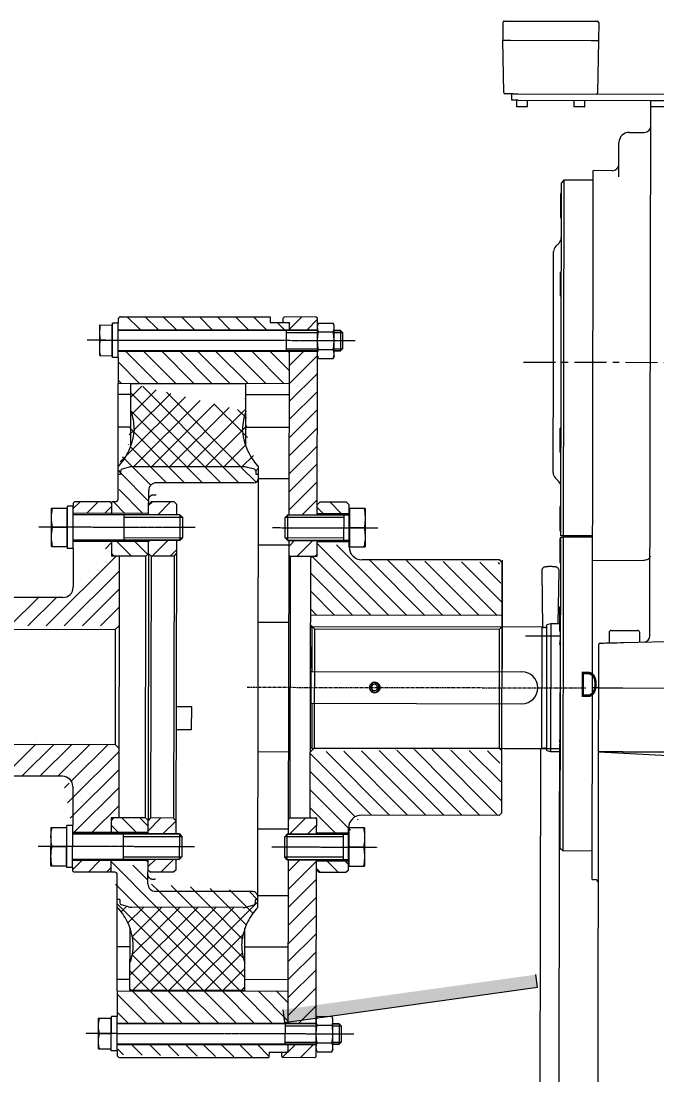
# Model space of a CAD drawing. Extents: x 766778 to 845620, y 133762 to 209800.
# Drawn here: x 787697 to 788195, y 190082 to 190907 of the extents above; entities that cross this region are included whole.
import ezdxf

# ---------------------------------------------------------------- set-up
doc = ezdxf.new("R2010")
doc.units = 0
doc.header["$MEASUREMENT"] = 0
doc.linetypes.add('CENTER', pattern=[2, 1.25, -0.25, 0.25, -0.25])
doc.linetypes.add('CENTERX2', pattern=[4, 2.5, -0.5, 0.5, -0.5])
doc.layers.get('0').update_dxf_attribs({"color": 1, "linetype": 'CONTINUOUS'})
doc.layers.add('ACHSEN', color=7, linetype='CONTINUOUS')
doc.styles.add('SLDTEXTSTYLE1', font='TXT', dxfattribs={"width": 0.75})

# ---------------------------------------------------------------- blocks, each defined once
blk = doc.blocks.new('fifui')
at = {"color": 252, "linetype": 'Continuous', "lineweight": 5}
for p, q in [((404798.09, -8103.14), (404861.1, -8103.14)), ((404792.09, -8104.14), (404792.09, -8118.14)), ((404867.09, -8104.14), (404867.09, -8118.14)), ((404792.09, -8118.14), (404798.09, -8118.14)), ((404792.81, -8159.16), (404792.09, -8118.14)), ((404798.09, -8118.14), (404861.1, -8118.14)), ((404861.1, -8118.14), (404867.09, -8118.14)), ((404867.09, -8118.14), (404866.38, -8159.16)), ((404798.81, -8160.14), (404793.81, -8160.14)), ((404800.32, -8160.14), (404798.81, -8160.14)), ((404799.09, -8165.14), (404799.09, -8160.14)), ((404800.32, -8160.14), (404804.09, -8160.14)), ((404804.09, -8160.14), (404920.09, -8160.14)), ((404804.09, -8165.14), (404799.09, -8165.14)), ((404802.84, -8165.14), (404802.84, -8169.89)), ((404804.09, -8165.14), (404908.09, -8165.14)), ((404811.34, -8169.89), (404811.34, -8165.14)), ((404847.84, -8165.14), (404847.84, -8169.89)), ((404856.34, -8169.89), (404856.34, -8165.14)), ((404908.09, -8170.14), (404908.09, -8165.14)), ((404908.09, -8165.14), (404928.09, -8165.14)), ((404811.09, -8170.14), (404803.09, -8170.14)), ((404856.09, -8170.14), (404848.09, -8170.14)), ((404928.09, -8170.14), (404908.09, -8170.14)), ((404908.09, -8584.19), (404908.09, -8170.14)), ((404891.09, -8190.14), (404903.09, -8190.14)), ((404883.09, -8225), (404883.09, -8198.14)), ((404878.09, -8220.14), (404863.09, -8220.14)), ((404863.09, -8470.81), (404863.09, -8220.14)), ((404840.09, -8227.64), (404838.09, -8229.64)), ((404838.09, -8506.14), (404838.09, -8229.64)), ((404863.09, -8227.64), (404840.09, -8227.64)), ((404840.09, -8227.64), (404840.09, -8506.14)), ((404837.59, -8245.95), (404837.59, -8238.34)), ((404837.59, -8256.94), (404837.59, -8245.95)), ((404836.34, -8276.9), (404833.85, -8279.38)), ((404832.09, -8370.14), (404832.09, -8283.62)), ((404837.59, -8308.89), (404837.59, -8299.59)), ((404837.59, -8318.19), (404837.59, -8308.89)), ((404832.09, -8456.65), (404832.09, -8370.14)), ((404837.59, -8431.39), (404837.59, -8422.09)), ((404837.59, -8440.69), (404837.59, -8431.39)), ((404833.85, -8460.9), (404836.34, -8463.38)), ((404863.09, -8525.26), (404863.09, -8470.81)), ((404837.59, -8494.6), (404837.59, -8483.34)), ((404837.59, -8501.94), (404837.59, -8494.6)), ((404838.09, -8750.64), (404838.09, -8507.14)), ((404838.09, -8507.14), (404840.09, -8507.14)), ((404863.09, -8506.14), (404840.09, -8506.14)), ((404840.09, -8507.14), (404840.09, -8752.64)), ((404863.09, -8507.14), (404840.09, -8507.14)), ((404855.37, -8506.14), (404854.25, -8507.14)), ((404837.59, -8508.63), (404837.59, -8508.34)), ((404837.59, -8526.94), (404837.59, -8508.63)), ((404863.09, -8525.26), (404903.09, -8525.26)), ((404863.09, -8592.19), (404863.09, -8525.26)), ((404823.25, -8533.61), (404824.02, -8577.81)), ((404836.21, -8575.14), (404836.94, -8533.61)), ((404837.59, -8571.39), (404837.59, -8562.09)), ((404837.59, -8580.69), (404837.59, -8571.39)), ((404643.39, -8577.64), (404642.39, -8578.64)), ((404642.39, -8612.64), (404642.39, -8578.64)), ((404823.39, -8577.64), (404643.39, -8577.64)), ((404643.39, -8577.64), (404643.39, -8612.64)), ((404824.31, -8577.88), (404823.39, -8577.64)), ((404823.39, -8577.64), (404823.39, -8672.64)), ((404825.79, -8577.94), (404824.72, -8577.94)), ((404830.39, -8575.14), (404827.39, -8575.94)), ((404827.39, -8674.33), (404827.39, -8575.94)), ((404837.59, -8575.14), (404830.39, -8575.14)), ((404830.39, -8575.14), (404830.39, -8675.14)), ((404876.09, -8581.74), (404876.09, -8589.9)), ((404877.69, -8580.14), (404898.49, -8580.14)), ((404900.09, -8589.28), (404900.09, -8581.74)), ((404869.07, -8590.09), (404869.26, -8590.08)), ((404869.26, -8590.08), (404869.81, -8590.07)), ((404869.81, -8590.07), (404870.73, -8590.04)), ((404870.73, -8590.04), (404871.99, -8590.01)), ((404871.99, -8590.01), (404873.56, -8589.97)), ((404873.56, -8589.97), (404875.42, -8589.92)), ((404875.42, -8589.92), (404877.53, -8589.87)), ((404877.53, -8589.87), (404879.85, -8589.81)), ((404879.85, -8589.81), (404882.33, -8589.74)), ((404882.33, -8589.74), (404884.92, -8589.67)), ((404884.92, -8589.67), (404887.57, -8589.6)), ((404887.57, -8589.6), (405058.09, -8585.14)), ((404863.09, -8625.14), (404863.09, -8592.19)), ((404868.09, -8625.14), (404868.09, -8591.09)), ((404642.89, -8612.64), (404642.39, -8612.64)), ((404642.39, -8613.64), (404642.39, -8612.64)), ((404642.39, -8613.64), (404642.39, -8636.64)), ((404642.89, -8637.64), (404642.89, -8612.64)), ((404642.89, -8612.64), (404807.89, -8612.64)), ((404694.82, -8625.76), (404695.91, -8626.03)), ((404694.88, -8625.37), (404696, -8625.47)), ((404695.91, -8626.03), (404696.27, -8626.13)), ((404696, -8625.47), (404696.38, -8625.51)), ((404868.09, -8625.14), (404863.09, -8625.14)), ((404863.09, -8775.14), (404863.09, -8625.14)), ((404868.09, -8675.14), (404868.09, -8625.14)), ((404868.09, -8625.14), (404887.05, -8625.14)), ((404887.05, -8625.14), (404962.69, -8625.14)), ((404642.39, -8637.64), (404642.39, -8636.64)), ((404642.39, -8671.64), (404642.39, -8637.64)), ((404642.39, -8637.64), (404642.89, -8637.64)), ((404642.89, -8637.64), (404807.89, -8637.64)), ((404643.39, -8637.64), (404643.39, -8672.64)), ((404642.39, -8671.64), (404643.39, -8672.64)), ((404643.39, -8672.64), (404823.39, -8672.64)), ((404822.59, -8672.64), (404822.59, -8978.38)), ((404823.39, -8672.64), (404824.31, -8672.39)), ((404824.72, -8672.34), (404825.79, -8672.34)), ((404837.59, -8678.71), (404837.59, -8669.59)), ((404827.39, -8674.33), (404830.39, -8675.14)), ((404830.39, -8675.14), (404837.59, -8675.14)), ((404837.59, -8688.19), (404837.59, -8678.71)), ((404887.05, -8675.14), (404868.09, -8675.14)), ((404868.09, -8675.14), (404868.09, -8675.18)), ((404868.09, -8675.18), (405058.09, -8685.14)), ((404868.09, -8989.94), (404868.09, -8679.93)), ((404887.05, -8675.14), (404962.69, -8675.14)), ((404837.6, -8723.22), (404837.6, -8688.3)), ((404837.59, -8733.66), (404837.59, -8723.34)), ((404837.59, -8741.94), (404837.59, -8733.66)), ((404837.6, -8978.38), (404837.6, -8742.05)), ((404838.09, -8750.64), (404840.09, -8752.64)), ((404840.09, -8752.64), (404863.09, -8752.64)), ((404863.09, -8775.14), (404865.09, -8775.14))]:
    blk.add_line(p, q, dxfattribs=at)
at = {"color": 252, "linetype": 'CENTERX2', "lineweight": 5, "ltscale": 10}
blk.add_line((404808.66, -8370.14), (405758.06, -8370.14), dxfattribs=at)
at = {"color": 252, "linetype": 'CENTERX2', "lineweight": 5}
blk.add_line((404592.89, -8625.14), (404857.89, -8625.14), dxfattribs=at)
at = {"color": 252, "linetype": 'Continuous', "lineweight": 5}
for centre, radius, start, end in [((404793.09, -8104.14), 1, 90, 180), ((404866.09, -8104.14), 1, 0, 90), ((404793.81, -8159.14), 1, 181, 270), ((404865.38, -8159.14), 1, 270, 359), ((404803.09, -8169.89), 0.25, 180, 270), ((404811.09, -8169.89), 0.25, 270, 0), ((404848.09, -8169.89), 0.25, 180, 270), ((404856.09, -8169.89), 0.25, 270, 0), ((404903.09, -8185.14), 5, 270, 0), ((404891.09, -8198.14), 8, 90, 180), ((404878.09, -8215.14), 5, 270, 0), ((404838.79, -8238.34), 1.2, 125.68533, 180), ((404838.79, -8256.94), 1.2, 180, 234.31467), ((404832.09, -8272.65), 6, 315, 0), ((404838.09, -8283.62), 6, 135, 180), ((404838.79, -8299.59), 1.2, 125.68533, 180), ((404838.79, -8318.19), 1.2, 180, 234.31467), ((404838.79, -8422.09), 1.2, 125.68533, 180), ((404838.79, -8440.69), 1.2, 180, 234.31467), ((404838.09, -8456.65), 6, 180, 225), ((404832.09, -8467.62), 6, 0, 45), ((404838.79, -8483.34), 1.2, 125.68533, 180), ((404838.79, -8501.94), 1.2, 180, 234.31467), ((404838.79, -8508.34), 1.2, 125.68533, 180), ((404838.79, -8526.94), 1.2, 180, 234.31467), ((404838.79, -8562.09), 1.2, 125.68533, 180), ((404824.72, -8576.34), 1.6, 255, 270), ((404825.79, -8576.34), 1.6, 270, 0), ((404838.79, -8580.69), 1.2, 180, 234.31467), ((404877.69, -8581.74), 1.6, 90, 180), ((404898.49, -8581.74), 1.6, 0, 90), ((404869.09, -8591.09), 1, 91.5, 180), ((404903.09, -8584.19), 5, 271.5, 0), ((404807.89, -8625.14), 12.5, 270, 90), ((404692.39, -8625.14), 4, 354.70265, 345.70265), ((404692.39, -8625.14), 3.63, 354.70265, 345.70265), ((404692.39, -8625.14), 2.5, 354.70265, 345.70265), ((404692.89, -8625.14), 4, 0, 93.58335), ((404692.89, -8625.14), 4, 266.41664, 0), ((404824.72, -8673.94), 1.6, 90, 105), ((404825.79, -8673.94), 1.6, 0, 90), ((404838.79, -8669.59), 1.2, 125.68533, 180), ((404838.79, -8688.19), 1.2, 180, 234.31467), ((404838.79, -8723.34), 1.2, 125.68533, 180), ((404838.79, -8741.94), 1.2, 180, 234.31467), ((404865.09, -8778.14), 3, 0, 90)]:
    blk.add_arc(centre, radius, start, end, dxfattribs=at)
for points, knots in [([(404793.09, -8103.14), (404793.12, -8103.14), (404793.18, -8103.14), (404793.78, -8103.14), (404794.91, -8103.14), (404796.41, -8103.14), (404797.53, -8103.14), (404798.09, -8103.14)], [0, 0, 0, 0, 0.141247, 0.355898, 0.570569, 0.785286, 1, 1, 1, 1]), ([(404861.1, -8103.14), (404861.46, -8103.14), (404862.39, -8103.14), (404863.8, -8103.14), (404865.07, -8103.14), (404865.93, -8103.14), (404866.04, -8103.14), (404866.09, -8103.14)], [0, 0, 0, 0, 0.141248, 0.3559, 0.570571, 0.785287, 1, 1, 1, 1]), ([(404840.09, -8506.14), (404839.55, -8506.14), (404838.85, -8506.14), (404838.23, -8506.14), (404838.09, -8506.14)], [0, 0, 0, 0, 0.7780738, 1, 1, 1, 1]), ([(404908.09, -8521.86), (404908.09, -8521.88), (404908.09, -8522.13), (404907.98, -8522.76), (404907.42, -8523.7), (404906.28, -8524.56), (404904.78, -8525.15), (404903.66, -8525.22), (404903.09, -8525.26)], [0, 0, 0, 0, 0.009692, 0.141371, 0.356055, 0.570713, 0.785355, 1, 1, 1, 1]), ([(404829.65, -8530.27), (404829.47, -8530.27), (404828.9, -8530.27), (404827.99, -8530.31), (404826.99, -8530.37), (404826.27, -8530.44), (404825.67, -8530.56), (404825.02, -8530.77), (404824.36, -8531.18), (404823.81, -8531.74), (404823.41, -8532.49), (404823.22, -8533.16), (404823.27, -8533.54), (404823.28, -8533.62)], [0, 0, 0, 0, 0.0561685, 0.1812539, 0.3088008, 0.4450964, 0.5325392, 0.6221894, 0.7037958, 0.7844894, 0.8764221, 0.9746071, 1, 1, 1, 1]), ([(404836.94, -8533.56), (404836.91, -8533.23), (404836.85, -8532.63), (404836.46, -8531.88), (404835.99, -8531.33), (404835.49, -8530.95), (404834.99, -8530.71), (404834.54, -8530.57), (404834.06, -8530.47), (404833.46, -8530.39), (404832.59, -8530.32), (404831.49, -8530.28), (404830.47, -8530.26), (404829.86, -8530.27), (404829.65, -8530.27)], [0, 0, 0, 0, 0.096573, 0.176314, 0.246126, 0.308491, 0.364991, 0.419743, 0.483988, 0.582008, 0.698572, 0.821334, 0.937184, 1, 1, 1, 1]), ([(404868.09, -8679.93), (404868.09, -8679.92), (404868.09, -8679.28), (404868.09, -8678), (404868.09, -8676.5), (404868.09, -8675.54), (404868.09, -8675.4), (404868.09, -8675.36)], [0, 0, 0, 0, 0.002088, 0.311786, 0.62228, 0.868373, 1, 1, 1, 1])]:
    blk.add_open_spline(points, degree=3, knots=knots, dxfattribs=at)
at = {"color": 252, "lineweight": 5, "style": 'SLDTEXTSTYLE1', "width": 0.75}
blk.add_text('D', height=20, dxfattribs=at).set_placement((404852.96, -8632.39))
blk = doc.blocks.new('_FILLED')
at = {"color": 0, "linetype": 'ByBlock'}
blk.add_solid([(0, 0), (-1, 0.13), (-1, -0.13)], dxfattribs=at)
blk = doc.blocks.new('A$C7EB86452')
at = {"lineweight": 5, "ltscale": 100}
blk.add_hatch(color=252, dxfattribs=at).paths.add_polyline_path([(1046.58, -1162.14), (846.58, -1162.14), (846.58, -1172.14), (1046.58, -1172.14)])
at = {"color": 252, "linetype": 'Continuous', "lineweight": 5}
for p, q in [((793.36, -608.86), (792.94, -611.88)), ((795.62, -607.16), (911.48, -623.44)), ((809.07, -619.2), (800.52, -607.85)), ((823.08, -621.17), (814.53, -609.81)), ((775.03, -635.11), (778.37, -611.35)), ((777.3, -620.25), (777.37, -618.77)), ((777.37, -618.77), (777.54, -617.29)), ((777.54, -617.29), (777.79, -615.82)), ((777.79, -615.82), (778.12, -614.37)), ((778.12, -614.37), (778.54, -612.92)), ((778.37, -611.35), (788.08, -612.71)), ((778.54, -612.92), (779.04, -611.44)), ((784.74, -636.48), (788.08, -612.71)), ((946.66, -639.04), (792.17, -617.33)), ((792.24, -616.83), (946.73, -638.54)), ((837.08, -623.13), (828.53, -611.78)), ((851.09, -625.1), (842.53, -613.75)), ((865.09, -627.07), (856.54, -615.72)), ((879.1, -629.04), (870.54, -617.69)), ((776.12, -627.71), (776.45, -626.26)), ((776.45, -626.26), (776.87, -624.81)), ((776.87, -624.81), (777.37, -623.33)), ((777.3, -621.76), (777.3, -620.25)), ((777.37, -623.33), (777.3, -621.76)), ((777.37, -623.33), (786.41, -624.6)), ((893.1, -631.01), (884.55, -619.66)), ((907.11, -632.97), (898.55, -621.62)), ((911.48, -623.44), (910.89, -627.65)), ((920.8, -629.04), (921.25, -625.82)), ((921.25, -625.82), (922.38, -624.97)), ((947.13, -628.45), (922.38, -624.97)), ((924.99, -635.1), (935.91, -626.87)), ((775.03, -635.11), (784.74, -636.48)), ((775.63, -632.14), (775.7, -630.65)), ((775.63, -633.65), (775.63, -632.14)), ((775.7, -635.21), (775.63, -633.65)), ((775.7, -630.65), (775.87, -629.17)), ((775.87, -629.17), (776.12, -627.71)), ((789.88, -633.67), (944.36, -655.38)), ((944.43, -654.88), (789.95, -633.17)), ((816.77, -662.64), (795.53, -634.46)), ((910.89, -627.65), (925.75, -629.74)), ((921.11, -634.94), (916.17, -628.39)), ((921.29, -629.11), (920.87, -628.55)), ((925.61, -630.73), (924.76, -629.6)), ((924.87, -635.98), (925.75, -629.74)), ((938.56, -637.4), (947.87, -630.38)), ((947.98, -629.58), (947.13, -628.45)), ((947.21, -635.08), (947.98, -629.58)), ((789.18, -638.62), (786.41, -658.37)), ((802.76, -660.67), (788.7, -642.01)), ((830.77, -664.61), (809.54, -636.43)), ((844.78, -666.58), (823.54, -638.4)), ((858.78, -668.55), (837.55, -640.37)), ((872.79, -670.51), (851.55, -642.33)), ((922.39, -635.63), (920.17, -651.47)), ((922.17, -637.21), (946.43, -640.62)), ((959.31, -642.43), (965.74, -643.34)), ((964.38, -641.53), (959.53, -640.85)), ((964.38, -641.53), (962.15, -657.37)), ((965.74, -643.34), (963.96, -656.01)), ((964.38, -641.53), (965.74, -643.34)), ((886.79, -672.48), (865.56, -644.3)), ((900.8, -674.45), (879.56, -646.27)), ((914.8, -676.42), (893.57, -648.24)), ((904.77, -779.02), (922.64, -651.82)), ((920.47, -667.32), (907.57, -650.21)), ((920.39, -649.89), (944.65, -653.3)), ((773.74, -748.49), (786.4, -658.38)), ((786.41, -658.37), (919.1, -677.02)), ((788.76, -658.7), (786.74, -656.02)), ((796.31, -659.77), (796.24, -660.24)), ((919.09, -677.11), (943.94, -658.39)), ((921.06, -663.11), (933.37, -653.83)), ((922.43, -653.31), (921.57, -652.18)), ((926.55, -782.08), (943.87, -658.84)), ((962.15, -657.37), (957.3, -656.69)), ((957.53, -655.11), (963.96, -656.01)), ((962.15, -657.37), (963.96, -656.01)), ((795.05, -668.74), (785.14, -667.35)), ((789.45, -708.6), (796.24, -660.26)), ((793.71, -683.95), (815.24, -667.72)), ((794.78, -670.61), (804.31, -663.43)), ((795.25, -667.31), (844.51, -732.68)), ((885.36, -672.79), (796.24, -660.26)), ((805.07, -663.73), (858.51, -734.65)), ((784.8, -715.7), (837.09, -676.3)), ((793.74, -696.44), (826.16, -672.01)), ((822.85, -670.71), (872.52, -736.62)), ((878.57, -721.12), (885.36, -672.79)), ((885.43, -672.3), (885.37, -672.77)), ((917.12, -691.12), (941.97, -672.39)), ((789.2, -724.91), (848.01, -680.59)), ((792.55, -684.81), (793.31, -684.25)), ((793.28, -681.32), (830.5, -730.71)), ((803.2, -726.88), (858.94, -684.88)), ((858.41, -684.67), (877.63, -710.18)), ((882.98, -684.04), (883.66, -684.94)), ((917.84, -686), (884.17, -681.27)), ((884.18, -678.38), (884.62, -678.04)), ((791.5, -693.97), (781.6, -692.58)), ((817.21, -728.85), (869.86, -689.17)), ((876.19, -691.65), (880.24, -697.02)), ((881.03, -693.27), (882.66, -692.05)), ((915.15, -705.12), (940, -686.4)), ((789.4, -699.71), (793.59, -696.55)), ((790.54, -694.31), (793.23, -697.86)), ((793.41, -698.11), (816.5, -728.75)), ((793.83, -695.88), (793.61, -697.25)), ((793.83, -695.88), (793.61, -697.25)), ((831.21, -730.81), (880.79, -693.46)), ((880.67, -697.59), (882, -699.35)), ((913.18, -719.13), (938.03, -700.4)), ((787.53, -706.93), (787.8, -707.28)), ((789.18, -709.11), (802.49, -726.78)), ((845.21, -732.78), (877.79, -708.24)), ((877.69, -709.07), (877.86, -707.69)), ((877.69, -709.07), (877.86, -707.69)), ((877.88, -708.16), (881.57, -705.39)), ((914.29, -711.23), (880.62, -706.5)), ((779.53, -719.68), (783.29, -716.84)), ((781.84, -715.99), (782.84, -717.32)), ((783.13, -717.69), (788.49, -724.81)), ((878.25, -711), (880.92, -714.55)), ((911.22, -733.13), (936.06, -714.41)), ((720.44, -818.75), (29.22, -721.61)), ((776.9, -726.04), (778.6, -728.3)), ((785.89, -724.79), (780.19, -725.49)), ((788.49, -724.81), (788.49, -724.81)), ((875.01, -736.97), (788.5, -724.81)), ((800.71, -741.02), (788.77, -725.18)), ((859.22, -734.75), (878.39, -720.3)), ((880.49, -718.73), (880.64, -718.61)), ((778.43, -729.46), (776.45, -729.18)), ((778.6, -728.3), (778.06, -727.59)), ((778.8, -726.85), (778.43, -729.46)), ((797.32, -753.15), (778.82, -728.59)), ((802.54, -726.84), (802.49, -726.78)), ((813.13, -740.9), (802.73, -727.09)), ((816.59, -728.87), (816.5, -728.75)), ((827.14, -742.86), (816.69, -729)), ((830.64, -730.9), (830.5, -730.71)), ((841.14, -744.83), (830.65, -730.91)), ((844.61, -732.81), (844.51, -732.68)), ((855.15, -746.8), (844.69, -732.93)), ((873.22, -736.72), (883.46, -729.01)), ((909.25, -747.14), (934.1, -728.41)), ((1.33, -742.63), (757.56, -849.22)), ((791.54, -762.1), (775.6, -740.94)), ((880.52, -750.37), (805.26, -739.79)), ((838.2, -1080.19), (886.22, -738.55)), ((858.56, -734.72), (858.51, -734.65)), ((869.15, -748.77), (858.74, -734.95)), ((872.52, -736.63), (872.52, -736.62)), ((882.02, -749.23), (872.79, -736.98)), ((882.81, -739.91), (877.53, -737.67)), ((883.77, -741.61), (883.4, -744.21)), ((883.78, -741.28), (886.08, -739.55)), ((884.36, -735.72), (886.05, -737.96)), ((907.28, -761.14), (932.13, -742.42)), ((717.1, -777.89), (721.27, -748.18)), ((720.96, -751.97), (721.48, -750.16)), ((721.27, -748.18), (733.45, -749.89)), ((721.48, -750.16), (722.11, -748.3)), ((729.28, -779.6), (733.45, -749.89)), ((738.05, -750.93), (744.13, -746.35)), ((738.66, -746.59), (738.32, -749.06)), ((738.66, -746.59), (739.79, -745.74)), ((767.52, -749.63), (739.79, -745.74)), ((747.97, -755.97), (758.14, -748.31)), ((768.44, -750.27), (767.12, -759.68)), ((768.37, -750.76), (767.52, -749.63)), ((768.44, -750.27), (769.01, -749.84)), ((771.48, -750.19), (769.01, -749.84)), ((777.54, -760.13), (769.88, -749.97)), ((795.84, -763.71), (798.48, -744.9)), ((797.83, -751.05), (797.91, -750.89)), ((797.91, -750.89), (798, -750.72)), ((798, -750.72), (798.09, -750.56)), ((798.09, -750.56), (798.19, -750.4)), ((798.19, -750.4), (798.3, -750.25)), ((798.3, -750.25), (798.42, -750.1)), ((798.42, -750.1), (798.55, -749.95)), ((798.55, -749.95), (798.69, -749.81)), ((798.69, -749.81), (798.83, -749.68)), ((798.83, -749.68), (798.99, -749.55)), ((798.99, -749.55), (799.15, -749.43)), ((799.15, -749.43), (799.33, -749.31)), ((799.33, -749.31), (799.51, -749.21)), ((799.51, -749.21), (799.7, -749.11)), ((799.7, -749.11), (799.91, -749.02)), ((799.91, -749.02), (800.12, -748.94)), ((800.12, -748.94), (800.35, -748.88)), ((800.35, -748.88), (800.58, -748.82)), ((800.58, -748.82), (800.82, -748.78)), ((800.82, -748.78), (801.08, -748.75)), ((801.08, -748.75), (801.34, -748.74)), ((801.34, -748.74), (801.6, -748.74)), ((801.6, -748.74), (801.88, -748.76)), ((801.88, -748.76), (802.12, -748.79)), ((802.12, -748.79), (802.16, -748.79)), ((802.16, -748.79), (802.45, -748.84)), ((802.45, -748.84), (802.74, -748.91)), ((802.74, -748.91), (803.03, -749)), ((803.03, -749), (803.33, -749.1)), ((803.33, -749.1), (803.62, -749.21)), ((803.62, -749.21), (803.91, -749.35)), ((882.66, -750.08), (882.02, -749.23)), ((885.38, -744.49), (883.4, -744.21)), ((908.7, -751), (884.94, -747.66)), ((719.93, -759.31), (720.03, -757.46)), ((720.03, -757.46), (720.23, -755.61)), ((720.23, -755.61), (720.54, -753.78)), ((720.54, -753.78), (720.96, -751.97)), ((820.1, -767.12), (737.41, -755.5)), ((795.98, -762.72), (737.55, -754.51)), ((761.98, -757.94), (768, -753.4)), ((796.82, -756.73), (800.15, -754.22)), ((796.95, -755.79), (799.21, -754.09)), ((797.41, -752.51), (797.44, -752.32)), ((797.44, -752.32), (797.48, -752.13)), ((797.48, -752.13), (797.52, -751.94)), ((797.52, -751.94), (797.57, -751.76)), ((797.57, -751.76), (797.62, -751.58)), ((797.62, -751.58), (797.68, -751.4)), ((797.68, -751.4), (797.75, -751.23)), ((797.75, -751.23), (797.83, -751.05)), ((817.03, -756.59), (799.21, -754.09)), ((802.86, -764.7), (814.15, -756.19)), ((818.74, -758.85), (817.03, -756.59)), ((817.62, -766.77), (818.74, -758.85)), ((905.31, -775.15), (930.16, -756.42)), ((718.45, -768.63), (718.87, -766.82)), ((718.87, -766.82), (719.39, -765.01)), ((719.39, -765.01), (720.02, -763.15)), ((719.93, -761.2), (719.93, -759.31)), ((720.02, -763.15), (719.93, -761.2)), ((720.02, -763.15), (731.37, -764.75)), ((776.53, -761), (773.74, -780.8)), ((776.25, -762.98), (821.8, -769.38)), ((816.86, -766.67), (817.73, -766.02)), ((820.1, -767.12), (817.32, -786.93)), ((820.1, -767.12), (821.8, -769.38)), ((717.84, -774.17), (717.94, -772.31)), ((717.84, -776.05), (717.84, -774.17)), ((717.94, -772.31), (718.14, -770.46)), ((718.14, -770.46), (718.45, -768.63)), ((817.32, -786.93), (734.63, -775.31)), ((821.8, -769.38), (819.57, -785.22)), ((914.9, -780.44), (928.19, -770.43)), ((927.67, -774.16), (929.92, -772.46)), ((950.72, -775.38), (929.92, -772.46)), ((945.59, -783.75), (937.93, -773.58)), ((952.42, -777.64), (950.72, -775.38)), ((717.1, -777.89), (729.28, -779.6)), ((717.93, -778.01), (717.84, -776.05)), ((733.72, -781.74), (729.48, -811.95)), ((792.91, -784.51), (734.49, -776.3)), ((758.7, -785.46), (764.06, -781.41)), ((764.34, -779.48), (762.6, -791.86)), ((778.04, -794.03), (768.26, -781.04)), ((774.02, -778.82), (819.57, -785.22)), ((790.88, -794.45), (782.26, -783.01)), ((791.59, -793.91), (793.05, -783.52)), ((792.88, -784.74), (794.28, -783.69)), ((899.29, -796.43), (901.52, -780.58)), ((900.99, -798.69), (903.78, -778.88)), ((903.78, -778.88), (901.52, -780.58)), ((947.07, -786.99), (901.52, -780.58)), ((903.78, -778.88), (951.31, -785.56)), ((951.45, -784.57), (926.69, -781.09)), ((931.59, -781.78), (927.38, -776.19)), ((952.2, -780.64), (948.03, -810.35)), ((951.88, -781.5), (952.42, -777.64)), ((964.38, -782.35), (952.2, -780.64)), ((964.38, -782.35), (960.21, -812.06)), ((963.55, -782.23), (963.63, -783.8)), ((963.63, -783.8), (963.65, -785.32)), ((789.33, -795.62), (762.6, -791.86)), ((764.58, -792.14), (762.87, -789.88)), ((782.83, -1014.34), (814.84, -786.58)), ((794.16, -796.3), (808.28, -785.66)), ((817.32, -786.93), (819.57, -785.22)), ((944.56, -804.81), (947.35, -785)), ((963.1, -791.25), (962.79, -792.7)), ((963.34, -789.78), (963.1, -791.25)), ((963.51, -788.3), (963.34, -789.78)), ((963.61, -786.81), (963.51, -788.3)), ((963.65, -785.32), (963.61, -786.81)), ((704.37, -838.91), (766.15, -792.36)), ((768.54, -792.69), (740.01, -995.7)), ((760.8, -998.62), (789.33, -795.62)), ((791.59, -793.93), (762.51, -1000.87)), ((793.29, -796.17), (764.76, -999.18)), ((811.12, -798.68), (782.59, -1001.68)), ((789.33, -795.62), (791.59, -793.91)), ((793.29, -796.17), (791.59, -793.91)), ((811.12, -798.68), (793.29, -796.17)), ((808.17, -798.26), (813.79, -794.02)), ((811.12, -798.68), (813.38, -796.98)), ((869.97, -1026.59), (901.98, -798.83)), ((901.45, -802.6), (877.69, -799.26)), ((944.84, -802.83), (899.29, -796.43)), ((900.99, -798.69), (899.29, -796.43)), ((900.99, -798.69), (948.53, -805.37)), ((901.37, -803.15), (906.31, -799.43)), ((961.46, -797.09), (950.12, -795.49)), ((961.97, -795.6), (961.46, -797.09)), ((961.46, -797.09), (961.54, -798.66)), ((961.56, -800.17), (961.53, -801.67)), ((961.54, -798.66), (961.56, -800.17)), ((962.41, -794.15), (961.97, -795.6)), ((962.79, -792.7), (962.41, -794.15)), ((718.43, -840.84), (766.9, -804.31)), ((906.2, -812.04), (920.32, -801.4)), ((922.03, -814.27), (923.77, -801.89)), ((971.24, -867.63), (923.44, -804.2)), ((948.39, -806.36), (923.63, -802.88)), ((985.25, -869.6), (938.39, -807.41)), ((960.7, -807.56), (960.32, -809)), ((961.01, -806.1), (960.7, -807.56)), ((961.25, -804.63), (961.01, -806.1)), ((961.42, -803.15), (961.25, -804.63)), ((961.53, -801.67), (961.42, -803.15)), ((676.25, -835.06), (701.44, -816.08)), ((901.23, -811.34), (872.7, -1014.35)), ((888.69, -1015.58), (916.94, -814.56)), ((901.23, -811.34), (900.38, -810.21)), ((922.03, -814.27), (901.23, -811.34)), ((916.94, -814.56), (918.07, -813.71)), ((957.24, -865.67), (918.09, -813.71)), ((920.2, -814.01), (922.29, -812.44)), ((921.04, -814.13), (922.17, -813.28)), ((947.83, -810.32), (947.95, -809.43)), ((948.03, -810.35), (960.21, -812.06)), ((959.88, -810.45), (959.37, -811.94)), ((960.32, -809), (959.88, -810.45)), ((690.31, -836.99), (715.44, -818.05)), ((732.49, -842.77), (764.94, -818.32)), ((1063.29, -836.64), (956.34, -821.61)), ((999.25, -871.57), (962.32, -822.56)), ((1013.26, -873.54), (976.55, -824.83)), ((-22.88, -830.42), (745.04, -938.34)), ((746.55, -844.69), (762.97, -832.32)), ((943.23, -863.7), (915.25, -826.56)), ((1027.26, -875.51), (990.78, -827.09)), ((1041.27, -877.48), (1005.01, -829.36)), ((1055.27, -879.44), (1019.23, -831.62)), ((929.23, -861.73), (913.28, -840.57)), ((1060.21, -869.39), (1033.46, -833.88)), ((1037.71, -1032.99), (1064.99, -838.9)), ((1061.6, -854.61), (1047.69, -836.15)), ((1065.25, -837.05), (1053.45, -921)), ((1062.99, -839.84), (1061.91, -838.41)), ((1064.99, -838.9), (1063.29, -836.64)), ((757.56, -849.22), (745.04, -938.34)), ((757.56, -849.22), (760.95, -846.66)), ((760.62, -846.62), (761, -846.33)), ((700.96, -957.39), (-26.36, -855.17)), ((915.22, -859.76), (911.32, -854.57)), ((893.03, -862.51), (869.27, -859.17)), ((1059.22, -880), (910.68, -859.12)), ((912.16, -870.11), (899.17, -962.53)), ((910.51, -867.84), (909.62, -866.62)), ((911.35, -869), (910.51, -867.84)), ((912.16, -870.11), (911.35, -869)), ((912.16, -870.11), (1055.75, -890.29)), ((907.27, -883.34), (904.91, -900.12)), ((1042.76, -982.71), (1055.75, -890.29)), ((1055.75, -890.29), (1056.48, -889.72)), ((1056.48, -889.72), (1057.24, -889.13)), ((1057.24, -889.13), (1058.02, -888.52)), ((1074.97, -898.12), (1102.3, -901.96)), ((808.58, -917.37), (796.69, -915.7)), ((1100.97, -908.84), (1090.63, -982.37)), ((806.07, -935.19), (808.58, -917.37)), ((655.35, -950.98), (683.59, -929.7)), ((669.36, -952.95), (697.59, -931.67)), ((683.36, -954.92), (711.6, -933.64)), ((697.37, -956.89), (725.6, -935.61)), ((707.14, -962.04), (739.61, -937.58)), ((745.04, -938.34), (747.59, -941.73)), ((806.07, -935.19), (794.19, -933.52)), ((706.56, -975), (747.22, -944.36)), ((701.32, -966.43), (705.43, -963.33)), ((704.59, -989), (745.25, -958.36)), ((878.92, -962.9), (855.16, -959.56)), ((899.17, -962.53), (895.78, -965.08)), ((1042.76, -982.71), (899.17, -962.53)), ((905.78, -963.55), (905.71, -963.45)), ((919.96, -965.74), (919.71, -965.41)), ((707.77, -966.43), (703.52, -996.63)), ((703.69, -1002.21), (743.29, -972.37)), ((936.39, -1020.77), (895.57, -966.61)), ((950.39, -1022.74), (908.05, -966.55)), ((964.39, -1024.71), (921.81, -968.2)), ((934.13, -967.93), (933.72, -967.38)), ((978.4, -1026.68), (935.58, -969.85)), ((948.3, -970.11), (947.72, -969.35)), ((992.4, -1028.65), (949.34, -971.5)), ((962.47, -972.3), (961.73, -971.32)), ((1006.41, -1030.61), (963.11, -973.16)), ((976.64, -974.49), (975.73, -973.29)), ((701.81, -978.58), (706.56, -975)), ((923.47, -1020.26), (893.6, -980.61)), ((1020.41, -1032.58), (976.87, -974.81)), ((990.64, -976.46), (989.73, -975.26)), ((1034.42, -1034.55), (990.81, -976.68)), ((1004.41, -978.11), (1003.74, -977.22)), ((1038.66, -1023.57), (1004.98, -978.87)), ((1018.17, -979.76), (1017.74, -979.19)), ((1040.13, -1008.9), (1019.15, -981.06)), ((1031.94, -981.41), (1031.75, -981.16)), ((702.3, -990.73), (704.59, -989)), ((717.69, -1004.18), (741.32, -986.37)), ((1041.6, -994.24), (1033.32, -983.25)), ((1044.46, -984.97), (1042.76, -982.71)), ((1046.64, -983.25), (1090.02, -989.35)), ((682.3, -1025.46), (686.48, -995.75)), ((686.17, -999.53), (686.69, -997.72)), ((686.48, -995.75), (698.66, -997.46)), ((686.69, -997.72), (687.32, -995.87)), ((694.48, -1027.17), (698.66, -997.46)), ((734.07, -994.86), (732.33, -1007.24)), ((736.05, -995.14), (733.79, -996.84)), ((760.8, -998.62), (734.07, -994.86)), ((752.24, -1009.03), (742.45, -996.04)), ((761.89, -1005.23), (756.45, -998.01)), ((917.17, -1028.5), (891.63, -994.62)), ((685.14, -1006.88), (685.23, -1005.02)), ((685.23, -1005.02), (685.44, -1003.18)), ((685.44, -1003.18), (685.75, -1001.35)), ((685.75, -1001.35), (686.17, -999.53)), ((785.31, -1014.69), (702.62, -1003.07)), ((761.18, -1010.29), (702.76, -1002.08)), ((731.7, -1006.14), (732.57, -1005.48)), ((738.23, -1007.06), (733.28, -1000.48)), ((760.8, -998.62), (762.5, -1000.88)), ((761.04, -1011.28), (762.5, -1000.88)), ((761.39, -1008.81), (772.69, -1000.29)), ((764.76, -999.18), (762.5, -1000.88)), ((782.59, -1001.68), (764.76, -999.18)), ((772.58, -1012.9), (784.27, -1004.09)), ((782.59, -1001.68), (784.29, -1003.94)), ((683.66, -1016.2), (684.08, -1014.39)), ((684.08, -1014.39), (684.6, -1012.58)), ((684.6, -1012.58), (685.23, -1010.72)), ((685.14, -1008.76), (685.14, -1006.88)), ((685.23, -1010.72), (685.14, -1008.76)), ((685.23, -1010.72), (696.57, -1012.32)), ((741.73, -1008.56), (738.95, -1028.37)), ((741.46, -1010.55), (787.01, -1016.95)), ((785.31, -1014.69), (782.52, -1034.49)), ((785.31, -1014.69), (787.01, -1016.95)), ((872.7, -1014.35), (871.57, -1015.2)), ((893.5, -1017.27), (872.7, -1014.35)), ((906.29, -1030.68), (889.66, -1008.62)), ((683.05, -1021.73), (683.14, -1019.88)), ((683.05, -1023.62), (683.05, -1021.73)), ((683.14, -1019.88), (683.35, -1018.03)), ((683.35, -1018.03), (683.66, -1016.2)), ((782.52, -1034.49), (699.83, -1022.87)), ((787.01, -1016.95), (784.78, -1032.79)), ((870.5, -1022.82), (846.74, -1019.47)), ((870.61, -1026.68), (884.73, -1016.04)), ((884.62, -1028.65), (892.76, -1022.51)), ((888.69, -1015.58), (889.54, -1016.71)), ((891.76, -1029.65), (893.5, -1017.27)), ((892.51, -1017.13), (893.36, -1018.26)), ((925.45, -1022.88), (925.01, -1022.3)), ((1035.45, -1034.7), (928.51, -1019.67)), ((682.3, -1025.46), (694.48, -1027.17)), ((683.14, -1025.58), (683.05, -1023.62)), ((698.93, -1029.31), (698.58, -1031.79)), ((698.69, -1031.02), (706.85, -1024.87)), ((758.12, -1032.07), (699.7, -1023.86)), ((710.69, -1034.5), (720.85, -1026.84)), ((729.54, -1027.05), (728.22, -1036.46)), ((760.01, -1069.2), (729.34, -1028.49)), ((739.23, -1026.39), (784.78, -1032.79)), ((755.62, -1049.9), (758.26, -1031.08)), ((864.5, -1043.99), (866.72, -1028.15)), ((866.2, -1046.25), (868.98, -1026.45)), ((868.98, -1026.45), (866.72, -1028.15)), ((912.28, -1034.55), (866.72, -1028.15)), ((868.98, -1026.45), (916.52, -1033.13)), ((916.65, -1032.14), (891.9, -1028.66)), ((892.28, -1028.71), (891.95, -1028.27)), ((917.41, -1028.21), (913.23, -1057.91)), ((917.09, -1029.07), (917.21, -1028.18)), ((918.47, -1030.23), (917.17, -1028.5)), ((929.59, -1029.92), (917.41, -1028.21)), ((929.59, -1029.92), (925.41, -1059.63)), ((928.75, -1029.8), (928.83, -1031.37)), ((928.83, -1031.37), (928.86, -1032.89)), ((698.58, -1031.79), (699.43, -1032.91)), ((727.16, -1036.81), (699.43, -1032.91)), ((720.16, -1129.73), (732.82, -1039.63)), ((724.69, -1036.46), (728.64, -1033.49)), ((728.29, -1035.96), (727.16, -1036.81)), ((728.22, -1036.46), (728.65, -1037.02)), ((731.12, -1037.37), (728.65, -1037.02)), ((755.99, -1047.24), (745.91, -1033.86)), ((757.15, -1039.01), (758.85, -1041.26)), ((757.96, -1033.24), (757.18, -1032.21)), ((757.45, -1036.82), (764, -1031.89)), ((766.71, -1042.37), (778, -1033.86)), ((778.93, -1042.07), (780.05, -1034.15)), ((782.52, -1034.49), (784.78, -1032.79)), ((909.77, -1052.38), (912.55, -1032.57)), ((928.3, -1038.81), (927.99, -1040.27)), ((928.55, -1037.34), (928.3, -1038.81)), ((928.72, -1035.87), (928.55, -1037.34)), ((928.82, -1034.38), (928.72, -1035.87)), ((928.86, -1032.89), (928.82, -1034.38)), ((1037.71, -1032.99), (1035.45, -1034.7)), ((731.63, -1048.14), (730.68, -1046.88)), ((756.63, -1042.86), (756.64, -1042.67)), ((756.63, -1043.05), (756.63, -1042.86)), ((756.63, -1043.24), (756.63, -1043.05)), ((756.64, -1043.43), (756.63, -1043.24)), ((756.64, -1042.67), (756.66, -1042.48)), ((756.66, -1043.61), (756.64, -1043.43)), ((756.66, -1042.48), (756.69, -1042.28)), ((756.68, -1043.8), (756.66, -1043.61)), ((756.71, -1043.98), (756.68, -1043.8)), ((756.75, -1044.17), (756.71, -1043.98)), ((756.8, -1044.35), (756.75, -1044.17)), ((756.86, -1044.53), (756.8, -1044.35)), ((756.92, -1044.71), (756.86, -1044.53)), ((756.99, -1044.88), (756.92, -1044.71)), ((757.08, -1045.06), (756.99, -1044.88)), ((757.17, -1045.23), (757.08, -1045.06)), ((757.27, -1045.4), (757.17, -1045.23)), ((757.39, -1045.56), (757.27, -1045.4)), ((757.51, -1045.73), (757.39, -1045.56)), ((757.65, -1045.89), (757.51, -1045.73)), ((757.79, -1046.04), (757.65, -1045.89)), ((757.95, -1046.19), (757.79, -1046.04)), ((758.13, -1046.33), (757.95, -1046.19)), ((758.31, -1046.46), (758.13, -1046.33)), ((758.51, -1046.59), (758.31, -1046.46)), ((758.72, -1046.7), (758.51, -1046.59)), ((758.94, -1046.81), (758.72, -1046.7)), ((776.67, -1043.77), (758.85, -1041.26)), ((759.17, -1046.91), (758.94, -1046.81)), ((759.42, -1046.99), (759.17, -1046.91)), ((759.68, -1047.06), (759.42, -1046.99)), ((759.95, -1047.12), (759.68, -1047.06)), ((760.19, -1047.16), (759.95, -1047.12)), ((760.23, -1047.17), (760.19, -1047.16)), ((760.52, -1047.2), (760.23, -1047.17)), ((760.81, -1047.21), (760.52, -1047.2)), ((761.12, -1047.21), (760.81, -1047.21)), ((761.43, -1047.2), (761.12, -1047.21)), ((761.75, -1047.17), (761.43, -1047.2)), ((762.07, -1047.12), (761.75, -1047.17)), ((778.93, -1042.07), (776.67, -1043.77)), ((849.31, -1173.59), (867.19, -1046.39)), ((910.05, -1050.4), (864.5, -1043.99)), ((866.2, -1046.25), (864.5, -1043.99)), ((865.95, -1055.24), (876.03, -1047.64)), ((866.2, -1046.25), (913.73, -1052.93)), ((926.67, -1044.65), (915.32, -1043.06)), ((927.18, -1043.17), (926.67, -1044.65)), ((926.67, -1044.65), (926.75, -1046.22)), ((926.77, -1047.74), (926.73, -1049.23)), ((926.75, -1046.22), (926.77, -1047.74)), ((927.62, -1041.72), (927.18, -1043.17)), ((927.99, -1040.27), (927.62, -1041.72)), ((746.01, -1067.23), (731.63, -1048.14)), ((763.38, -1057.05), (758.45, -1050.51)), ((777.38, -1059.02), (773.41, -1053.74)), ((863.98, -1069.24), (888.83, -1050.52)), ((871.66, -1172.69), (888.98, -1049.45)), ((913.59, -1053.92), (888.84, -1050.44)), ((904.66, -1061.76), (897, -1051.59)), ((913.23, -1056.51), (911.01, -1053.56)), ((925.9, -1055.12), (925.53, -1056.57)), ((926.22, -1053.67), (925.9, -1055.12)), ((926.46, -1052.2), (926.22, -1053.67)), ((926.63, -1050.72), (926.46, -1052.2)), ((926.73, -1049.23), (926.63, -1050.72)), ((729.66, -1062.15), (787.33, -1138.68)), ((732.09, -1059.22), (730.11, -1058.94)), ((732.09, -1059.22), (731.72, -1061.82)), ((737.97, -1065.76), (732.68, -1063.51)), ((835.98, -1067.25), (760.72, -1056.68)), ((774.02, -1071.17), (763.38, -1057.05)), ((788.02, -1073.14), (777.38, -1059.02)), ((791.39, -1060.99), (788.36, -1056.97)), ((802.03, -1075.1), (791.39, -1060.99)), ((805.39, -1062.95), (803.32, -1060.2)), ((816.03, -1077.07), (805.39, -1062.95)), ((819.4, -1064.92), (818.27, -1063.43)), ((862.01, -1083.25), (886.86, -1064.52)), ((887.86, -1057.38), (889.56, -1059.64)), ((890.66, -1059.79), (888.02, -1056.28)), ((910.36, -1062.56), (889.56, -1059.64)), ((912.62, -1060.86), (910.36, -1062.56)), ((912.62, -1060.86), (913.16, -1056.99)), ((913.23, -1057.91), (925.41, -1059.63)), ((925.09, -1058.02), (924.58, -1059.51)), ((925.53, -1056.57), (925.09, -1058.02)), ((731.74, -1068.72), (736.5, -1065.13)), ((735.84, -1103.19), (777.66, -1071.68)), ((735.85, -1078.14), (749.65, -1067.74)), ((736.66, -1065.01), (736.72, -1064.97)), ((737.83, -1089.17), (763.66, -1069.71)), ((827, -1078.61), (740.48, -1066.45)), ((745.74, -1066.88), (745.99, -1067.21)), ((746.01, -1067.23), (801.33, -1140.64)), ((749.69, -1067.71), (749.98, -1067.49)), ((759.79, -1068.91), (759.95, -1069.11)), ((760.01, -1069.2), (815.33, -1142.61)), ((763.76, -1069.64), (763.93, -1069.51)), ((773.84, -1070.94), (773.91, -1071.02)), ((774.02, -1071.17), (820.67, -1133.08)), ((777.82, -1071.56), (777.87, -1071.52)), ((829.72, -1078.62), (819.4, -1064.92)), ((833.4, -1066.89), (833.23, -1066.66)), ((838.93, -1074.23), (833.4, -1066.89)), ((863.25, -1074.41), (839.49, -1071.07)), ((731.8, -1118.76), (791.67, -1073.65)), ((732.26, -1130.94), (805.67, -1075.62)), ((746.26, -1132.9), (819.67, -1077.58)), ((760.27, -1134.87), (838.84, -1075.66)), ((787.87, -1072.93), (787.89, -1072.97)), ((788.02, -1073.14), (821.53, -1117.6)), ((791.82, -1073.53), (791.89, -1073.48)), ((801.83, -1074.84), (801.94, -1075)), ((802.03, -1075.1), (822.8, -1102.67)), ((805.76, -1075.55), (805.95, -1075.4)), ((815.79, -1076.75), (816, -1077.02)), ((816.03, -1077.07), (827.49, -1092.28)), ((819.71, -1077.56), (820.02, -1077.32)), ((829.56, -1078.4), (829.71, -1078.61)), ((835.3, -1077.94), (829.61, -1078.64)), ((829.72, -1078.62), (833.86, -1084.12)), ((837.06, -1073.97), (836.69, -1076.57)), ((839.04, -1074.25), (837.06, -1073.97)), ((838.93, -1074.23), (838.99, -1074.3)), ((860.04, -1097.25), (884.89, -1078.53)), ((730.13, -1130.64), (736.92, -1082.3)), ((734.87, -1096.93), (724.97, -1095.53)), ((737.63, -1095.74), (737.8, -1094.35)), ((737.63, -1095.74), (737.8, -1094.35)), ((737.86, -1089.65), (773.32, -1136.71)), ((819.26, -1143.16), (826.05, -1094.83)), ((858.07, -1111.25), (882.92, -1092.53)), ((735.75, -1103.46), (759.32, -1134.74)), ((774.27, -1136.84), (823.93, -1099.42)), ((788.27, -1138.81), (821.29, -1113.93)), ((821.88, -1106.17), (821.67, -1107.55)), ((821.88, -1106.17), (821.67, -1107.55)), ((857.66, -1114.18), (823.99, -1109.45)), ((856.11, -1125.26), (880.95, -1106.53)), ((731.32, -1122.15), (721.42, -1120.76)), ((732.26, -1115.46), (745.31, -1132.77)), ((854.14, -1139.26), (878.99, -1120.54)), ((720.16, -1129.74), (717.38, -1149.5)), ((720.16, -1129.74), (852.85, -1148.39)), ((730.3, -1129.46), (731.31, -1130.8)), ((802.28, -1140.78), (821.64, -1126.19)), ((738.96, -1157.58), (719.82, -1132.17)), ((730.13, -1130.66), (730.06, -1131.12)), ((819.26, -1143.16), (730.13, -1130.64)), ((752.97, -1159.55), (731.73, -1131.37)), ((766.97, -1161.52), (745.74, -1133.34)), ((780.98, -1163.48), (759.74, -1135.3)), ((794.98, -1165.45), (773.75, -1137.27)), ((854.12, -1139.41), (820.45, -1134.68)), ((852.17, -1153.27), (877.02, -1134.54)), ((724.96, -1155.61), (717.85, -1146.18)), ((808.99, -1167.42), (787.75, -1139.24)), ((822.99, -1169.39), (801.76, -1141.21)), ((836.99, -1171.36), (815.76, -1143.18)), ((816.28, -1142.75), (819.67, -1140.19)), ((819.25, -1143.18), (819.19, -1143.65)), ((849.61, -1171.48), (829.76, -1145.15)), ((699.47, -1172.73), (702.81, -1148.96)), ((701.82, -1156.38), (701.98, -1154.91)), ((701.98, -1154.91), (702.23, -1153.44)), ((702.23, -1153.44), (702.57, -1151.99)), ((702.57, -1151.99), (702.98, -1150.54)), ((702.81, -1148.96), (712.52, -1150.33)), ((702.98, -1150.54), (703.48, -1149.06)), ((709.18, -1174.09), (712.52, -1150.33)), ((871.1, -1176.65), (716.62, -1154.94)), ((716.69, -1154.45), (871.17, -1176.16)), ((851.58, -1157.48), (843.77, -1147.11)), ((850.2, -1167.27), (875.05, -1148.55)), ((700.9, -1163.87), (701.31, -1162.42)), ((701.31, -1162.42), (701.81, -1160.94)), ((701.74, -1157.87), (701.82, -1156.38)), ((701.74, -1159.38), (701.74, -1157.87)), ((701.81, -1160.94), (701.74, -1159.38)), ((701.81, -1160.94), (710.85, -1162.21)), ((857.56, -1174.25), (873.08, -1162.55)), ((700.07, -1169.75), (700.15, -1168.27)), ((700.07, -1171.26), (700.07, -1169.75)), ((700.14, -1172.83), (700.07, -1171.26)), ((700.15, -1168.27), (700.31, -1166.79)), ((700.31, -1166.79), (700.56, -1165.32)), ((700.56, -1165.32), (700.9, -1163.87)), ((714.32, -1171.28), (868.8, -1192.99)), ((868.87, -1192.5), (714.39, -1170.79)), ((699.47, -1172.73), (709.18, -1174.09)), ((713.62, -1176.23), (713.2, -1179.25)), ((718.34, -1180.07), (714.53, -1175.01)), ((732.55, -1182.31), (725.42, -1172.84)), ((746.76, -1184.55), (739.43, -1174.81)), ((760.97, -1186.79), (753.43, -1176.78)), ((775.18, -1189.03), (767.44, -1178.75)), ((846.84, -1173.24), (844.61, -1189.09)), ((846.61, -1174.83), (870.88, -1178.24)), ((883.75, -1180.05), (890.19, -1180.95)), ((888.82, -1179.15), (883.97, -1178.46)), ((888.82, -1179.15), (886.6, -1194.99)), ((888.82, -1179.15), (890.19, -1180.95)), ((714.9, -1181.51), (830.76, -1197.8)), ((789.4, -1191.27), (781.44, -1180.72)), ((803.61, -1193.51), (795.45, -1182.68)), ((817.82, -1195.75), (809.45, -1184.65)), ((830.94, -1196.55), (823.45, -1186.62)), ((844.83, -1187.5), (869.09, -1190.91)), ((890.19, -1180.95), (888.4, -1193.63)), ((831.36, -1193.59), (830.76, -1197.8)), ((831.36, -1193.59), (846.21, -1195.68)), ((840.81, -1198.2), (841.26, -1194.98)), ((841.75, -1195.05), (841.19, -1195.48)), ((841.38, -1198.96), (845.81, -1195.62)), ((846.35, -1194.69), (845.22, -1195.54)), ((846.21, -1195.68), (847.09, -1189.44)), ((846.26, -1195.28), (852.37, -1190.68)), ((855.02, -1201.21), (866.37, -1192.65)), ((867.54, -1201.96), (868.32, -1196.46)), ((886.6, -1194.99), (881.75, -1194.31)), ((881.97, -1192.72), (888.4, -1193.63)), ((886.6, -1194.99), (888.4, -1193.63)), ((840.81, -1198.2), (841.66, -1199.33)), ((866.41, -1202.81), (841.66, -1199.33)), ((867.54, -1201.96), (866.41, -1202.81))]:
    blk.add_line(p, q, dxfattribs=at)
at = {"color": 252, "lineweight": 5, "ltscale": 100}
blk.add_lwpolyline([(846.58, -1162.14), (846.58, -1172.14), (1046.58, -1172.14), (1046.58, -1162.14)], dxfattribs=at)
at = {"color": 252, "linetype": 'Continuous', "lineweight": 5}
for centre, radius, start, end in [((795.34, -609.14), 2, 82, 172), ((754.22, -690.31), 40, 352.00056, 12.64766), ((750.22, -687.81), 44.4, 324.77514, 347.72171), ((917.47, -713.25), 40, 151.35234, 171.99944), ((922, -711.95), 44.4, 176.27829, 199.22486), ((748.04, -686.58), 46.9, 308.58582, 325.0813), ((780.39, -727.08), 1.6, 97, 172), ((787.1, -734.71), 10, 82, 97), ((924.44, -711.37), 46.9, 198.9187, 215.41418), ((804.42, -745.73), 6, 82, 172), ((873.62, -746.87), 10, 67, 82), ((882.18, -741.38), 1.6, 352, 67), ((771.76, -748.21), 2, 262, 352), ((881.07, -746.41), 4, 262, 352), ((721.56, -810.83), 8, 262, 352), ((957.73, -811.71), 10, 172, 262), ((699.85, -965.31), 8, 352, 82), ((927.11, -1029.57), 10, 82, 172), ((730.84, -1039.35), 2, 352, 82), ((761.56, -1050.73), 6, 172, 262), ((733.31, -1062.04), 1.6, 172, 247), ((691.05, -1092.06), 46.9, 18.9187, 35.41418), ((741.87, -1056.55), 10, 247, 262), ((835.43, -1071.21), 4, 352, 82), ((693.49, -1091.47), 44.4, 356.27829, 19.22486), ((828.39, -1068.71), 10, 262, 277), ((867.46, -1116.85), 46.9, 128.58582, 145.0813), ((835.11, -1076.35), 1.6, 277, 352), ((698.02, -1090.17), 40, 331.35234, 351.99944), ((865.27, -1115.61), 44.4, 144.77514, 167.72171), ((861.28, -1113.11), 40, 172.00056, 192.64766), ((715.18, -1179.53), 2, 172, 262)]:
    blk.add_arc(centre, radius, start, end, dxfattribs=at)
for points in [[(787.61, -647.65), (787.88, -647.9), (787.54, -647.75)], [(938.64, -698.36), (938.3, -698.49), (938.58, -698.26)], [(786.28, -713.13), (786.49, -713.42), (786.2, -713.21)], [(720.96, -748.83), (721.14, -749.15), (720.87, -748.9)], [(736.21, -748.44), (736.33, -748.78), (736.1, -748.5)], [(958.76, -781.28), (958.49, -781.52), (958.66, -781.2)], [(717.23, -817.95), (717.3, -818.31), (717.12, -818)], [(959.77, -821.79), (959.53, -822.06), (959.67, -821.72)], [(805.41, -916.62), (805.16, -916.89), (805.31, -916.55)], [(783.74, -1009.77), (783.44, -1009.97), (783.66, -1009.68)], [(715.17, -1148.99), (715.44, -1149.22), (715.1, -1149.09)], [(699.79, -1169.52), (700.07, -1169.75), (699.73, -1169.63)], [(879.71, -1171.74), (879.39, -1171.91), (879.64, -1171.65)]]:
    blk.add_solid(points, dxfattribs=at)
at = {"layer": 'ACHSEN', "color": 252, "linetype": 'Continuous', "lineweight": 5}
for p, q in [((784.73, -637.99), (788.48, -611.25)), ((788.14, -613.73), (787.94, -613.7)), ((792.94, -611.88), (788.48, -611.25)), ((789.18, -638.62), (792.94, -611.88)), ((792.17, -617.33), (946.66, -639.04)), ((789.95, -633.17), (944.43, -654.88)), ((943.87, -658.84), (947.21, -635.08)), ((947.11, -635.99), (947.29, -635.32)), ((948.14, -633.33), (947.21, -635.08)), ((947.29, -635.32), (947.52, -634.66)), ((947.52, -634.66), (947.8, -634.01)), ((947.8, -634.01), (948.14, -633.33)), ((948.14, -633.33), (959.68, -634.95)), ((960.09, -636.89), (959.68, -634.95)), ((959.81, -635.69), (959.68, -634.95)), ((789.18, -638.62), (784.73, -637.99)), ((785.07, -635.52), (784.88, -635.49)), ((946.04, -644.24), (946.37, -642.89)), ((946.37, -642.89), (946.75, -641.56)), ((946.75, -641.56), (947.18, -640.19)), ((946.91, -638.04), (946.92, -637.35)), ((946.95, -638.74), (946.91, -638.04)), ((946.92, -637.35), (946.99, -636.67)), ((947.04, -639.45), (946.95, -638.74)), ((946.99, -636.67), (947.11, -635.99)), ((947.18, -640.19), (947.04, -639.45)), ((947.18, -640.19), (958.71, -641.81)), ((956.75, -660.65), (960.09, -636.89)), ((958.71, -641.81), (959.05, -641.14)), ((958.75, -643.24), (958.71, -641.81)), ((958.74, -644.63), (958.75, -643.24)), ((959.05, -641.14), (959.33, -640.48)), ((959.33, -640.48), (959.56, -639.82)), ((959.53, -640.85), (964.38, -641.53)), ((959.56, -639.82), (959.74, -639.16)), ((959.74, -639.16), (959.86, -638.48)), ((959.9, -636.4), (959.81, -635.69)), ((959.86, -638.48), (959.93, -637.79)), ((959.94, -637.1), (959.9, -636.4)), ((959.93, -637.79), (959.94, -637.1)), ((945.21, -652.48), (945.22, -651.08)), ((945.22, -651.08), (945.27, -649.71)), ((945.27, -649.71), (945.38, -648.33)), ((945.38, -648.33), (945.54, -646.96)), ((945.54, -646.96), (945.76, -645.59)), ((945.76, -645.59), (946.04, -644.24)), ((957.59, -652.82), (957.92, -651.48)), ((957.92, -651.48), (958.2, -650.13)), ((958.2, -650.13), (958.42, -648.77)), ((958.42, -648.77), (958.58, -647.39)), ((958.58, -647.39), (958.69, -646.01)), ((958.69, -646.01), (958.74, -644.63)), ((944.28, -660.78), (943.87, -658.84)), ((944.02, -658.63), (944.03, -657.94)), ((944.06, -659.33), (944.02, -658.63)), ((944.03, -657.94), (944.1, -657.25)), ((944.15, -660.04), (944.06, -659.33)), ((944.1, -657.25), (944.22, -656.57)), ((944.28, -660.78), (944.15, -660.04)), ((944.22, -656.57), (944.4, -655.91)), ((944.4, -655.91), (944.63, -655.25)), ((944.63, -655.25), (944.91, -654.59)), ((944.91, -654.59), (945.25, -653.92)), ((945.25, -653.92), (945.21, -652.48)), ((945.25, -653.92), (956.78, -655.54)), ((956.67, -660.41), (956.85, -659.74)), ((956.78, -655.54), (957.21, -654.17)), ((956.92, -656.27), (956.78, -655.54)), ((956.85, -659.74), (956.97, -659.06)), ((957.01, -656.99), (956.92, -656.27)), ((956.97, -659.06), (957.04, -658.38)), ((957.05, -657.68), (957.01, -656.99)), ((957.04, -658.38), (957.05, -657.68)), ((957.21, -654.17), (957.59, -652.82)), ((957.3, -656.69), (962.15, -657.37)), ((944.28, -660.78), (955.82, -662.4)), ((956.75, -660.65), (955.82, -662.4)), ((955.82, -662.4), (956.15, -661.72)), ((956.15, -661.72), (956.44, -661.07)), ((956.44, -661.07), (956.67, -660.41)), ((729.27, -781.12), (733.86, -748.44)), ((733.53, -750.81), (733.33, -750.79)), ((733.72, -781.74), (738.32, -749.06)), ((738.32, -749.06), (733.86, -748.44)), ((737.41, -755.5), (820.1, -767.12)), ((734.63, -775.31), (817.32, -786.93)), ((733.72, -781.74), (729.27, -781.12)), ((729.6, -778.74), (729.4, -778.71)), ((951.31, -785.56), (903.78, -778.88)), ((947.95, -809.43), (951.88, -781.5)), ((952.08, -781.53), (951.88, -781.5)), ((948.53, -805.37), (900.99, -798.69)), ((948.15, -809.45), (947.95, -809.43)), ((694.47, -1028.68), (699.07, -996)), ((698.73, -998.38), (698.53, -998.35)), ((698.93, -1029.31), (703.52, -996.63)), ((703.52, -996.63), (699.07, -996)), ((702.62, -1003.07), (785.31, -1014.69)), ((699.83, -1022.87), (782.52, -1034.49)), ((698.93, -1029.31), (694.47, -1028.68)), ((694.81, -1026.31), (694.61, -1026.28)), ((916.52, -1033.13), (868.98, -1026.45)), ((913.16, -1056.99), (917.09, -1029.07)), ((917.28, -1029.1), (917.09, -1029.07)), ((913.73, -1052.93), (866.2, -1046.25)), ((913.36, -1057.02), (913.16, -1056.99)), ((709.17, -1175.61), (712.93, -1148.87)), ((712.58, -1151.35), (712.38, -1151.32)), ((717.38, -1149.5), (712.93, -1148.87)), ((713.62, -1176.23), (717.38, -1149.5)), ((716.62, -1154.94), (871.1, -1176.65)), ((714.39, -1170.79), (868.87, -1192.5)), ((872.58, -1170.95), (871.66, -1172.69)), ((871.97, -1172.28), (872.25, -1171.62)), ((872.25, -1171.62), (872.58, -1170.95)), ((872.58, -1170.95), (884.12, -1172.57)), ((713.62, -1176.23), (709.17, -1175.61)), ((709.52, -1173.13), (709.32, -1173.1)), ((868.32, -1196.46), (871.66, -1172.69)), ((870.81, -1180.51), (871.19, -1179.17)), ((871.19, -1179.17), (871.62, -1177.81)), ((871.35, -1175.66), (871.36, -1174.97)), ((871.39, -1176.36), (871.35, -1175.66)), ((871.36, -1174.97), (871.43, -1174.29)), ((871.48, -1177.07), (871.39, -1176.36)), ((871.43, -1174.29), (871.56, -1173.61)), ((871.62, -1177.81), (871.48, -1177.07)), ((871.56, -1173.61), (871.73, -1172.94)), ((871.62, -1177.81), (883.15, -1179.43)), ((871.73, -1172.94), (871.97, -1172.28)), ((881.19, -1198.27), (884.53, -1174.5)), ((883.15, -1179.43), (883.49, -1178.76)), ((883.19, -1180.86), (883.15, -1179.43)), ((883.49, -1178.76), (883.77, -1178.1)), ((883.77, -1178.1), (884, -1177.44)), ((883.97, -1178.46), (888.82, -1179.15)), ((884, -1177.44), (884.18, -1176.77)), ((884.53, -1174.5), (884.12, -1172.57)), ((884.26, -1173.31), (884.12, -1172.57)), ((884.18, -1176.77), (884.31, -1176.09)), ((884.34, -1174.02), (884.26, -1173.31)), ((884.31, -1176.09), (884.37, -1175.41)), ((884.38, -1174.72), (884.34, -1174.02)), ((884.37, -1175.41), (884.38, -1174.72)), ((869.66, -1188.7), (869.71, -1187.32)), ((869.71, -1187.32), (869.82, -1185.95)), ((869.82, -1185.95), (869.99, -1184.58)), ((869.99, -1184.58), (870.21, -1183.21)), ((870.21, -1183.21), (870.48, -1181.85)), ((870.48, -1181.85), (870.81, -1180.51)), ((882.36, -1189.1), (882.64, -1187.75)), ((882.64, -1187.75), (882.86, -1186.39)), ((882.86, -1186.39), (883.02, -1185.01)), ((883.02, -1185.01), (883.13, -1183.63)), ((883.13, -1183.63), (883.18, -1182.25)), ((883.18, -1182.25), (883.19, -1180.86)), ((868.73, -1198.39), (868.32, -1196.46)), ((868.46, -1196.24), (868.47, -1195.55)), ((868.5, -1196.94), (868.46, -1196.24)), ((868.47, -1195.55), (868.54, -1194.87)), ((868.54, -1194.87), (868.66, -1194.19)), ((868.66, -1194.19), (868.84, -1193.52)), ((868.84, -1193.52), (869.07, -1192.86)), ((869.07, -1192.86), (869.36, -1192.2)), ((869.36, -1192.2), (869.69, -1191.53)), ((869.65, -1190.09), (869.66, -1188.7)), ((869.69, -1191.53), (869.65, -1190.09)), ((869.69, -1191.53), (881.23, -1193.15)), ((881.23, -1193.15), (881.66, -1191.78)), ((881.36, -1193.89), (881.23, -1193.15)), ((881.45, -1194.6), (881.36, -1193.89)), ((881.41, -1196.68), (881.48, -1195.99)), ((881.49, -1195.3), (881.45, -1194.6)), ((881.48, -1195.99), (881.49, -1195.3)), ((881.66, -1191.78), (882.04, -1190.44)), ((881.75, -1194.31), (886.6, -1194.99)), ((882.04, -1190.44), (882.36, -1189.1)), ((868.59, -1197.65), (868.5, -1196.94)), ((868.73, -1198.39), (868.59, -1197.65)), ((868.73, -1198.39), (880.26, -1200.01)), ((881.19, -1198.27), (880.26, -1200.01)), ((880.26, -1200.01), (880.6, -1199.34)), ((880.6, -1199.34), (880.88, -1198.68)), ((880.88, -1198.68), (881.11, -1198.02)), ((881.11, -1198.02), (881.29, -1197.35)), ((881.29, -1197.35), (881.41, -1196.68))]:
    blk.add_line(p, q, dxfattribs=at)
at = {"layer": 'ACHSEN', "color": 252, "linetype": 'CENTER', "lineweight": 5}
for p, q in [((974.76, -651.07), (766.8, -621.84)), ((830.59, -778.69), (709.28, -761.65)), ((890.5, -787.11), (972.2, -798.6)), ((795.8, -1026.26), (674.49, -1009.21)), ((855.71, -1034.68), (937.41, -1046.16)), ((899.2, -1188.68), (691.24, -1159.46))]:
    blk.add_line(p, q, dxfattribs=at)
at = {"rotation": 352.0000000000881}
blk.add_blockref('fifui', (-398601.24, 63941.46), dxfattribs=at)
at = {"color": 252, "linetype": 'Continuous', "lineweight": 5}
for p, xscale, yscale, zscale, rotation in [((1101.94, -901.91), 6.999999999999739, 6.999999999999739, 6.999999999999739, 81.99999999998954), ((1089.66, -989.3), 6.99999999999974, 6.99999999999974, 6.99999999999974, 261.9999999999895)]:
    blk.add_blockref('_FILLED', p, dxfattribs=dict(at, xscale=xscale, yscale=yscale, zscale=zscale, rotation=rotation))
blk = doc.blocks.new('ENGINE')
at = {"color": 4, "linetype": 'Continuous', "ltscale": 12, "rotation": 7.698618751251217}
blk.add_blockref('A$C7EB86452', (945855.32, 205857.51), dxfattribs=at)

msp = doc.modelspace()

# ---------------------------------------------------------------- block references
at = {"color": 7, "linetype": 'Continuous', "rotation": 0.1984573570547499}
msp.add_blockref('ENGINE', (-158232.80366, -17964.77499), dxfattribs=at)

doc.saveas('drawing.dxf')
